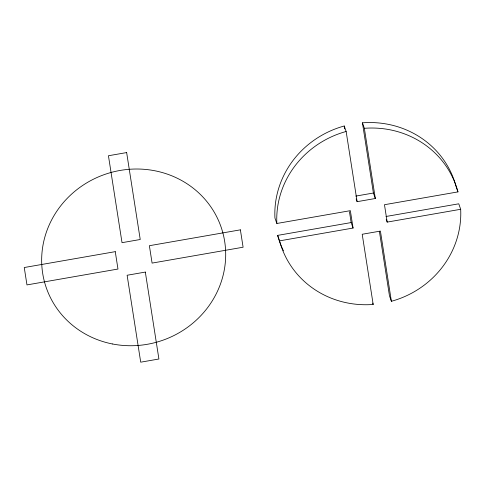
<?xml version="1.0" encoding="UTF-8"?>
<svg xmlns="http://www.w3.org/2000/svg" width="485" height="485" viewBox="0 0 485 485"><rect width="100%" height="100%" fill="white"/><g stroke="black" fill="none" stroke-linecap="round" stroke-linejoin="round"><path stroke-width="0.73" d="M355.766 196.098L373.401 193.024L375.323 198.504L357.118 201.681L356.16 198.935M357.118 201.681L346.144 131.477L344.229 125.997A92.52 87.84 -19.3 0 0 274.934 217.995L276.85 223.482L350.352 210.666L353.068 228.047L279.572 240.863L277.65 235.383L351.152 222.566L353.068 228.047M373.401 193.024L362.428 122.82A92.52 87.84 -19.3 0 1 456.039 186.416L457.961 191.896L384.466 204.712L387.182 222.1L460.677 209.284L458.761 203.803L385.969 216.492M362.428 122.82L364.35 128.307L375.323 198.504M386.218 219.359L387.182 222.1M460.677 209.284A92.52 87.84 -19.3 0 1 391.389 301.288L389.467 295.801L379.409 231.454M372.704 303.089L373.183 304.459A92.52 87.84 -19.3 0 1 279.572 240.863M391.389 301.288L380.416 231.084L362.21 234.261L373.183 304.459M344.229 125.997L344.683 128.919M349.449 211.696L351.152 222.566M276.85 223.482A92.52 87.84 -19.3 0 1 346.144 131.477M364.35 128.307A92.52 87.84 -19.3 0 1 457.961 191.896M283.446 250.806A92.52 87.84 -19.3 0 1 277.65 235.383M126.646 152.575L108.44 155.746L122.026 242.676L140.232 239.499L126.646 152.575M115.26 251.654L24.25 267.526L26.966 284.913L117.976 269.042L115.26 251.654M240.384 229.841L149.374 245.707L152.09 263.094L243.1 247.223L240.384 229.841M145.324 272.079L127.118 275.256L140.711 362.18L158.91 359.003L145.324 272.079M112.465 343.974A92.52 87.84 -19.3 0 0 221.827 229.296A92.52 87.84 -19.3 0 0 66.736 198.856A92.52 87.84 -19.3 0 0 112.465 343.974"/></g></svg>
